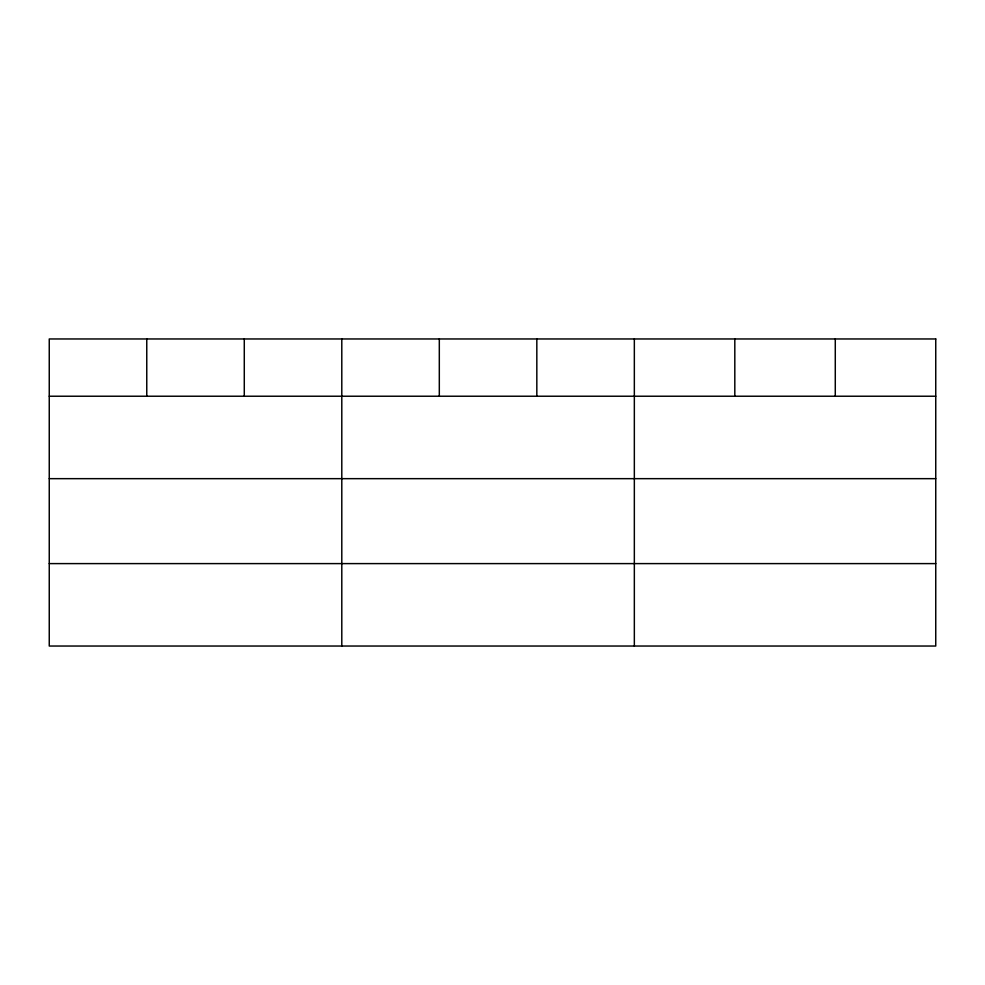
<?xml version="1.0" encoding="UTF-8"?>
<svg xmlns="http://www.w3.org/2000/svg" width="985" height="985" viewBox="0 0 985 985"><rect width="100%" height="100%" fill="white"/><g stroke="black" fill="none" stroke-linecap="round" stroke-linejoin="round"><path stroke-width="1.48" d="M49.25 396.229L935.75 396.229M49.25 478.661L935.75 478.661M49.25 563.605L935.75 563.605M835.28 338.963L835.28 396.229M734.81 338.963L734.81 396.229M634.34 338.963L634.34 646.037M536.825 338.963L536.825 396.229M439.31 338.963L439.31 396.229M341.795 338.963L341.795 646.037M244.28 338.963L244.28 396.229M146.765 338.963L146.765 396.229M935.75 338.963L49.25 338.963L49.25 646.037L935.75 646.037L935.75 338.963"/></g></svg>
